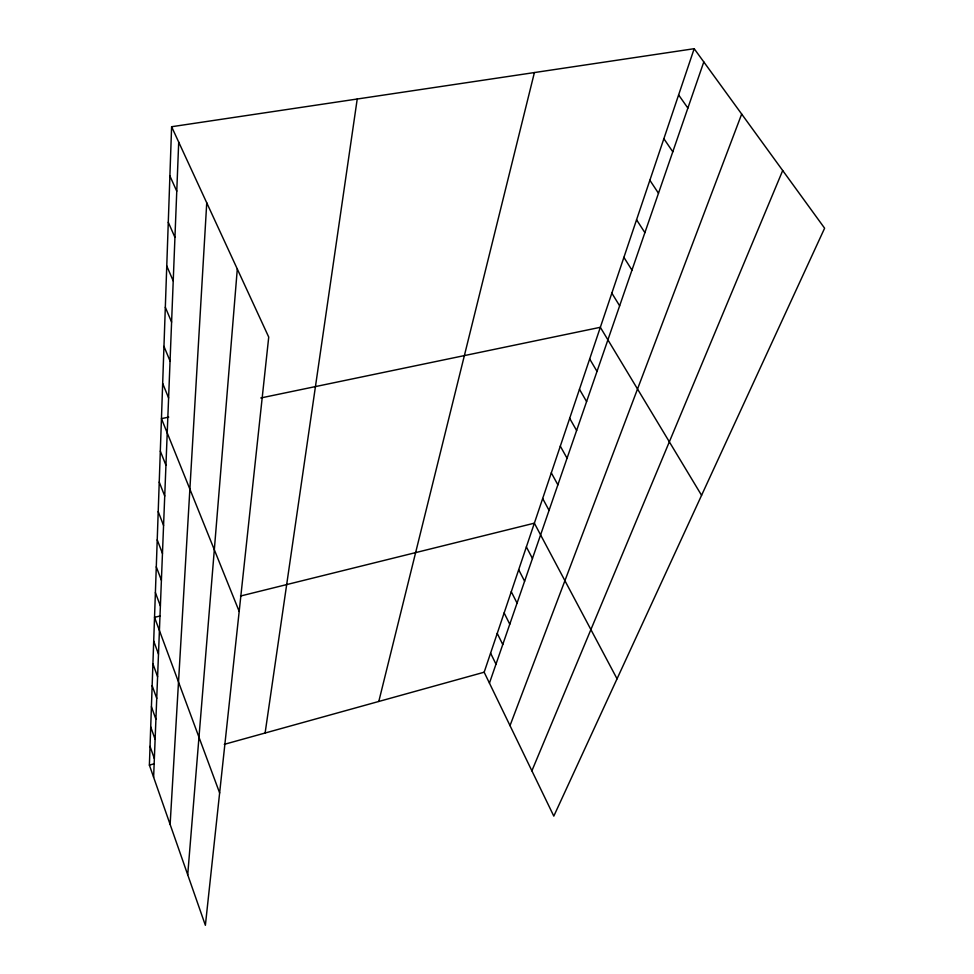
<?xml version="1.0" encoding="UTF-8"?>
<svg xmlns="http://www.w3.org/2000/svg" width="974" height="974" viewBox="0 0 974 974"><rect width="100%" height="100%" fill="white"/><g stroke="black" fill="none" stroke-linecap="round" stroke-linejoin="round"><path stroke-width="1.46" d="M171.607 126.73L268.727 337.077L205.38 925.3L149.387 765.126L171.607 126.73L694.182 48.7L824.613 228.208L553.804 816.115L484.163 672.218L694.182 48.7M153.624 777.228L178.705 142.094M170.121 824.442L206.744 202.835M187.714 874.762L237.303 269.019M265.111 733.008L357.227 99.019M378.801 701.45L534.409 72.551M489.447 683.127L703.8 61.934M510.011 725.63L741.677 114.068M531.889 770.824L782.694 170.535M149.387 765.126L153.746 763.908M224.288 744.343L484.163 672.218M160.32 615.921L154.537 617.358L219.637 792.946M240.481 596.039L534.361 523.172L617.041 678.805M168.733 417.116L161.453 418.637L239.178 611.392M260.788 397.964L600.337 327.301L701.572 495.328M678.61 94.916L687.875 108.077M663.866 138.71L672.791 151.786M649.865 180.275L658.485 193.254M636.558 219.771L644.885 232.652M623.896 257.355L631.956 270.127M611.842 293.162L619.647 305.824M589.672 358.968L597.013 371.411M579.469 389.283L586.591 401.592M569.68 418.309L576.62 430.508M560.306 446.153L567.051 458.23M551.308 472.865L557.871 484.821M542.676 498.518L549.056 510.364M526.374 546.901L532.449 558.504M518.679 569.729L524.609 581.222M511.277 591.729L517.06 603.101M504.13 612.938L509.779 624.2M497.239 633.392L502.767 644.532M490.592 653.14L495.985 664.171M169.89 175.929L176.757 191.16M168.283 222.255L174.943 237.352M166.761 265.963L173.214 280.914M165.324 307.273L171.594 322.077M163.961 346.379L170.06 361.013M162.67 383.452L168.599 397.916M160.32 451.12L165.945 465.255M159.237 482.069L164.728 496.046M158.214 511.618L163.559 525.424M157.228 539.827L162.463 553.476M156.29 566.807L161.404 580.285M155.39 592.618L160.381 605.95M153.709 641.075L158.482 654.078M152.918 663.83L157.593 676.686M152.151 685.684L156.741 698.382M151.42 706.698L155.913 719.25M150.726 726.921L155.122 739.315M150.045 746.376L154.355 758.624"/></g></svg>
